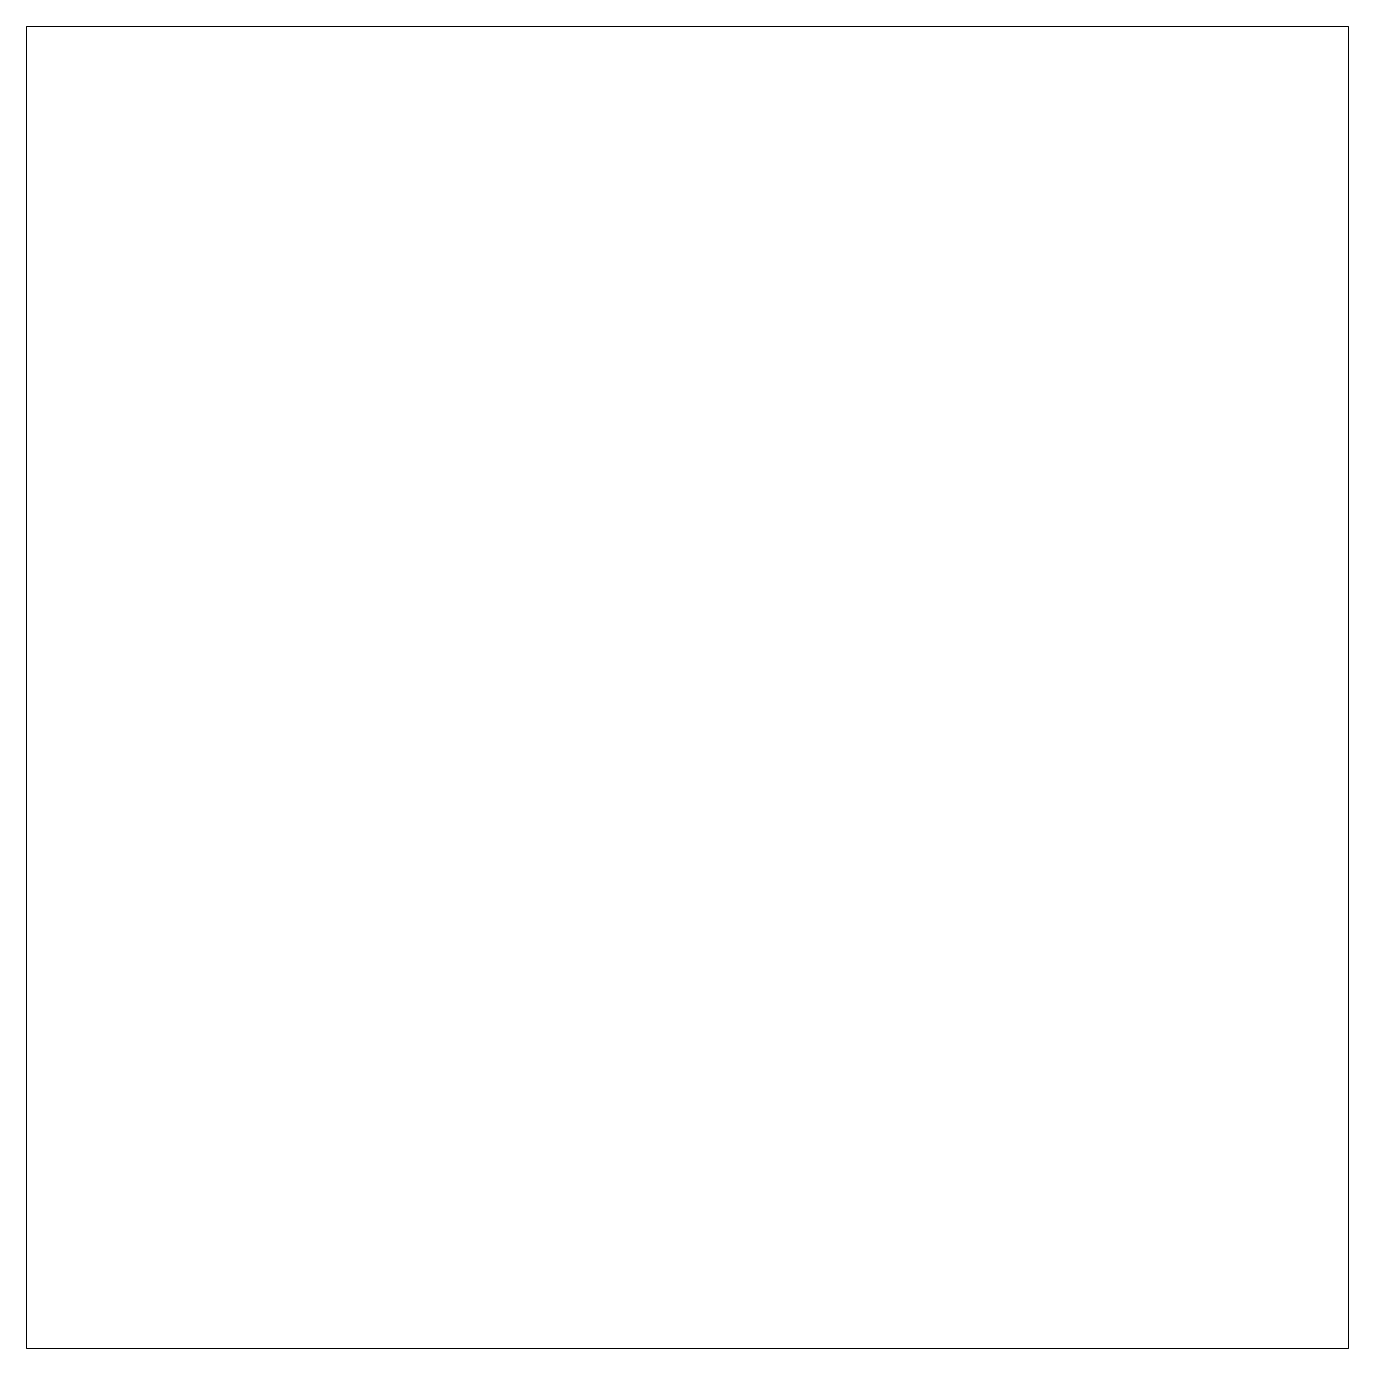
# Model space of a CAD drawing. Header units: inches. Extents: x 11.4 to 87.6, y 12.7 to 88.9.
import ezdxf

# ---------------------------------------------------------------- set-up
doc = ezdxf.new("R2010")
doc.units = ezdxf.units.IN
doc.header["$MEASUREMENT"] = 0
doc.layers.add('SLD-0', color=179, linetype='Continuous')

msp = doc.modelspace()

# ---------------------------------------------------------------- linework, layer by layer
at = {"layer": 'SLD-0', "color": 179, "linetype": 'Continuous', "lineweight": 0}
for p, q in [((11.382, 88.911), (87.582, 88.911)), ((11.382, 88.911), (11.382, 12.711)), ((87.582, 88.911), (87.582, 12.711)), ((11.382, 12.711), (87.582, 12.711))]:
    msp.add_line(p, q, dxfattribs=at)

doc.saveas('drawing.dxf')
